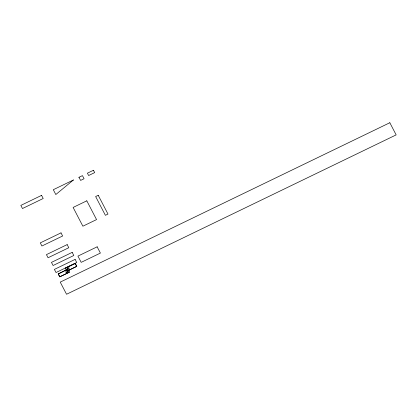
<?xml version="1.0" encoding="UTF-8"?>
<svg xmlns="http://www.w3.org/2000/svg" width="417" height="417" viewBox="0 0 417 417"><rect width="100%" height="100%" fill="white"/><g stroke="black" fill="none" stroke-linecap="round" stroke-linejoin="round"><path stroke-width="0.63" d="M78.86 177.35L82.441 175.62L84.067 178.747L80.611 180.415L78.985 177.288M66.079 270.232L67.721 269.585L66.121 270.357L65.563 268.068L75.242 263.403L76.764 266.411L69.331 269.997L76.723 266.286M75.242 263.403L65.563 268.068M67.215 268.605L68.941 267.954L68.821 267.683M67.721 269.585L67.491 269.101L66.85 269.408C66.548 269.961 66.689 268.809 67.361 268.84M58.271 273.948L65.662 270.237L58.271 273.948L59.751 276.831L69.425 272.165L68.873 269.872L67.273 270.643L68.914 270.002M67.273 270.643L67.497 271.133L68.138 270.826C67.997 269.981 68.727 271.629 68.232 270.956L67.632 271.394L68.273 271.081M67.617 271.702L66.094 272.405L67.695 271.9M59.751 276.831L69.425 272.165M75.284 263.528L76.764 266.411M67.137 268.407L67.403 268.965M66.934 269.606L67.491 269.101M67.59 271.264L67.856 271.827M58.224 273.818L59.709 276.7M68.873 269.872L68.951 270.164M68.221 270.55L67.497 271.133M66.037 270.07L66.121 270.357M66.136 272.238L66.167 272.546M68.815 267.87L69.331 269.997M65.662 270.237L66.178 272.364M73.413 179.982L55.81 194.536L53.298 189.709L73.413 179.982M93.45 170.261L87.408 173.18L88.623 175.526L94.669 172.607L93.45 170.261M41.575 195.375L20.85 205.399L22.476 208.526L43.201 198.502L41.575 195.375M86.804 200.822L73.121 207.437L82.874 226.207L96.556 219.587L86.804 200.822M98.23 195.297L95.639 196.548L105.392 215.318L107.982 214.062L98.23 195.297M61.007 232.868L40.277 242.887L41.903 246.014L62.633 235.996L61.007 232.868M67.163 244.607L46.438 254.625L48.064 257.753L68.789 247.734L67.163 244.607M72.188 252.358L51.463 262.382L53.089 265.509L73.814 255.491L72.188 252.358M97.145 246.817L77.937 256.106L81.19 262.361L100.398 253.072L97.145 246.817M75.117 259.384L54.392 269.408L56.019 272.536L76.744 262.512L75.117 259.384M389.832 122.734L60.236 282.116L66.553 294.266L396.15 134.884L389.832 122.734"/></g></svg>
